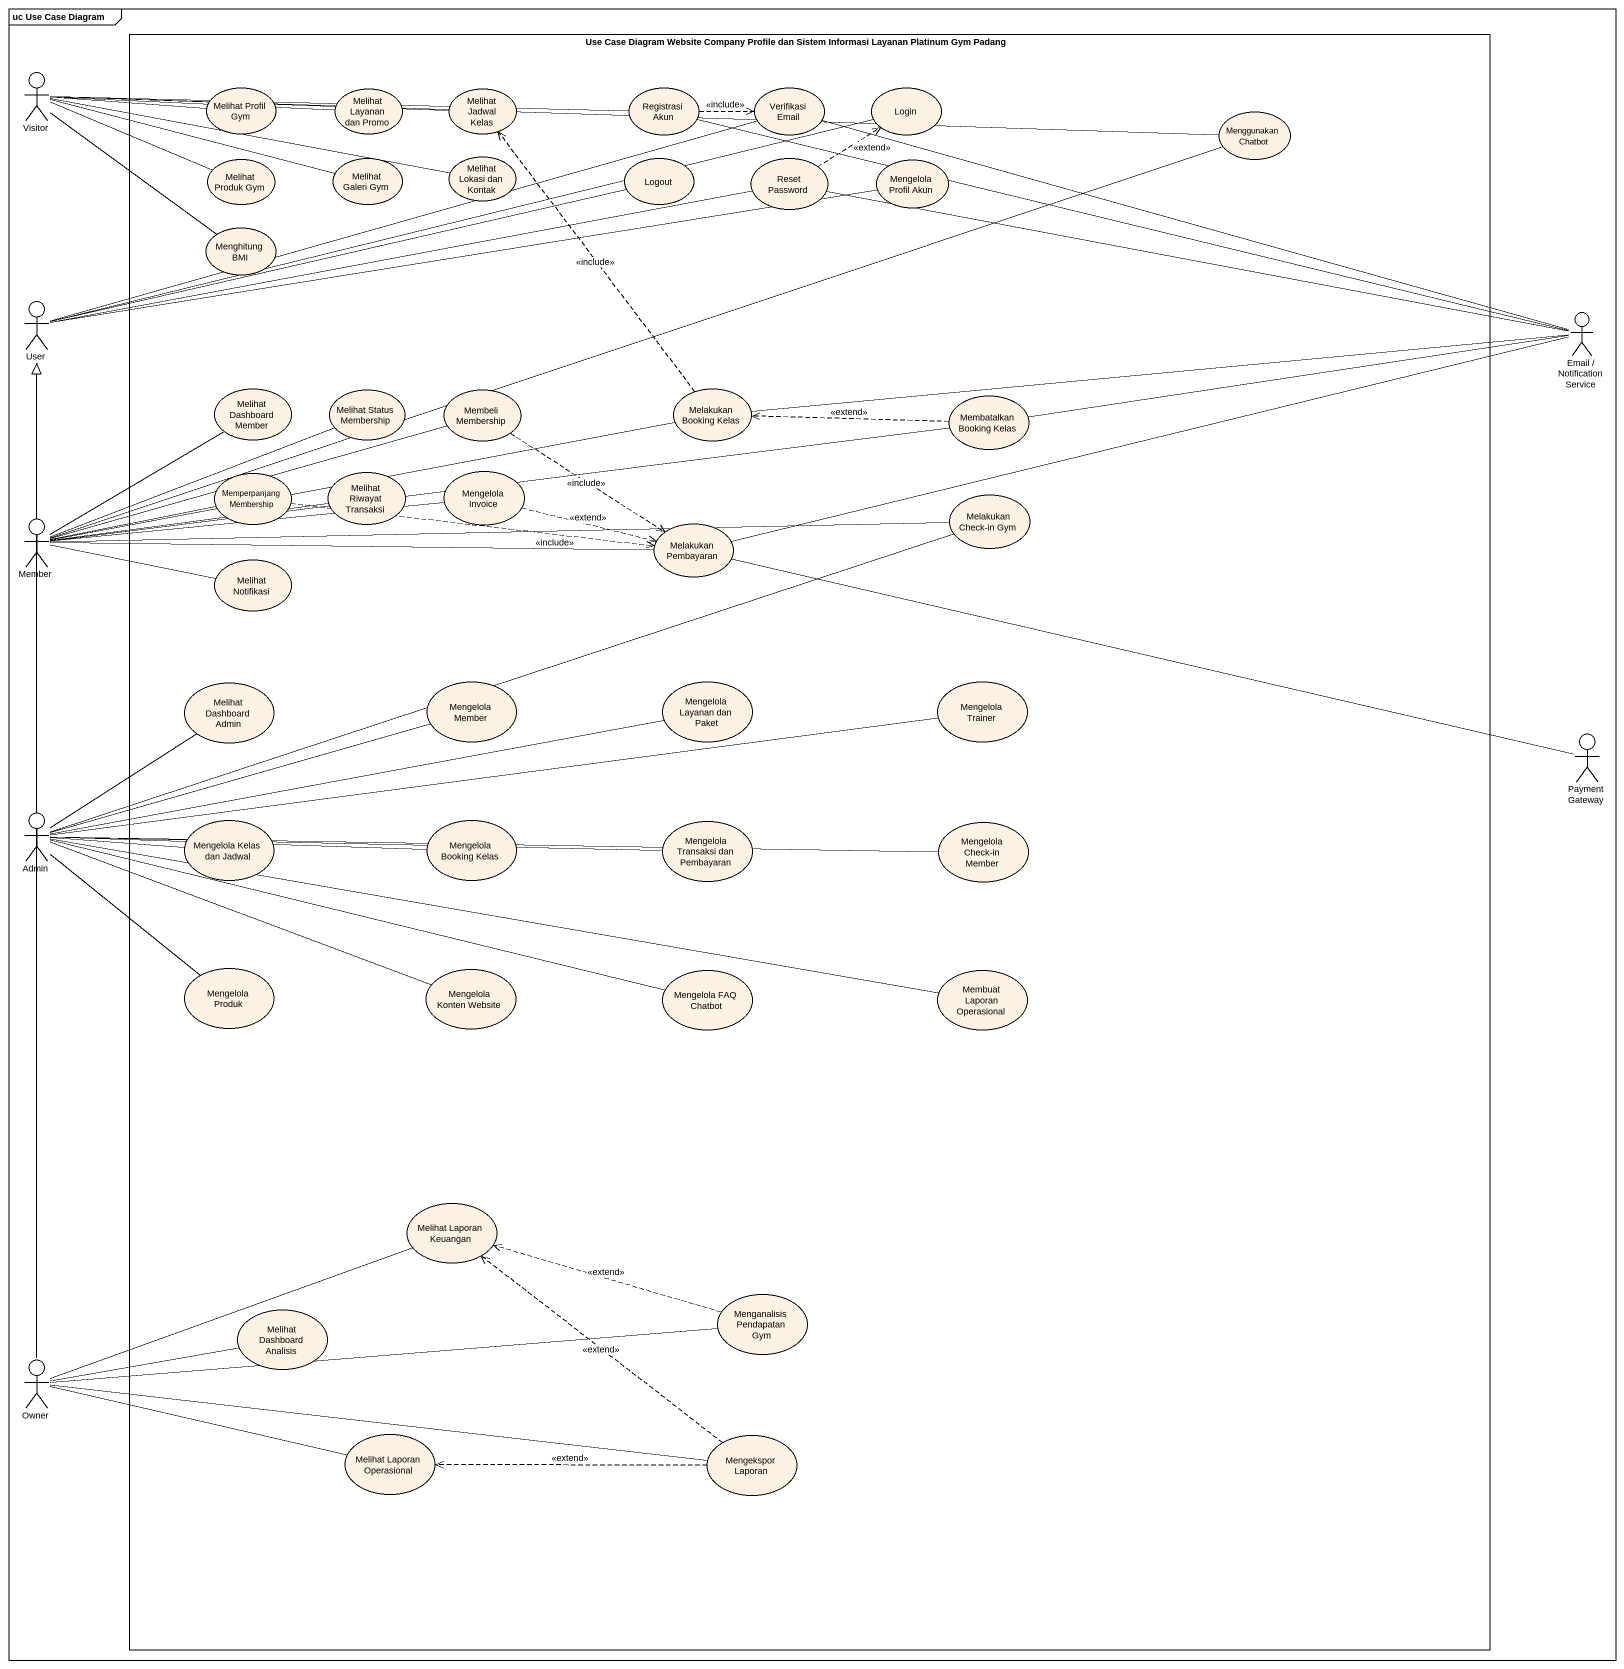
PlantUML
@startuml
mainframe uc Use Case Diagram
rectangle "Use Case Diagram Website Company Profile dan Sistem Informasi Layanan Platinum Gym Padang" as Use_Case_Diagram_Website {
  usecase "Melihat Profil Gym" as Melihat_Profil_Gym
  usecase "Melihat Layanan dan Promo" as Melihat_Layanan_dan_Promo
  usecase "Melihat Jadwal Kelas" as Melihat_Jadwal_Kelas
  usecase "Registrasi Akun" as Registrasi_Akun
  usecase "Verifikasi Email" as Verifikasi_Email
  usecase Login
  usecase "Menggunakan Chatbot" as Menggunakan_Chatbot
  usecase "Melihat Produk Gym" as Melihat_Produk_Gym
  usecase "Melihat Galeri Gym" as Melihat_Galeri_Gym
  usecase "Melihat Lokasi dan Kontak" as Melihat_Lokasi_dan_Kontak
  usecase Logout
  usecase "Reset Password" as Reset_Password
  usecase "Mengelola Profil Akun" as Mengelola_Profil_Akun
  usecase "Menghitung BMI" as Menghitung_BMI
  usecase "Melihat Dashboard Member" as Melihat_Dashboard_Member
  usecase "Melihat Status Membership" as Melihat_Status_Membership
  usecase "Membeli Membership" as Membeli_Membership
  usecase "Melakukan Booking Kelas" as Melakukan_Booking_Kelas
  usecase "Membatalkan Booking Kelas" as Membatalkan_Booking_Kelas
  usecase "Melihat Riwayat Transaksi" as Melihat_Riwayat_Transaksi
  usecase "Mengelola Invoice" as Mengelola_Invoice
  usecase "Memperpanjang Membership" as Memperpanjang_Membership
  usecase "Melakukan Check-in Gym" as Melakukan_Check_in_Gym
  usecase "Melakukan Pembayaran" as Melakukan_Pembayaran
  usecase "Melihat Notifikasi" as Melihat_Notifikasi
  usecase "Melihat Dashboard Admin" as Melihat_Dashboard_Admin
  usecase "Mengelola Member" as Mengelola_Member
  usecase "Mengelola Layanan dan Paket" as Mengelola_Layanan_dan_Paket
  usecase "Mengelola Trainer" as Mengelola_Trainer
  usecase "Mengelola Kelas dan Jadwal" as Mengelola_Kelas_dan_Jadwal
  usecase "Mengelola Booking Kelas" as Mengelola_Booking_Kelas
  usecase "Mengelola Transaksi dan Pembayaran" as Mengelola_Transaksi_dan
  usecase "Mengelola Check-in Member" as Mengelola_Check_in_Member
  usecase "Mengelola Produk" as Mengelola_Produk
  usecase "Mengelola Konten Website" as Mengelola_Konten_Website
  usecase "Mengelola FAQ Chatbot" as Mengelola_FAQ_Chatbot
  usecase "Membuat Laporan Operasional" as Membuat_Laporan_Operasional
  usecase "Melihat Laporan Keuangan" as Melihat_Laporan_Keuangan
  usecase "Melihat Dashboard Analisis" as Melihat_Dashboard_Analisis
  usecase "Menganalisis Pendapatan Gym" as Menganalisis_Pendapatan_Gym
  usecase "Melihat Laporan Operasional" as Melihat_Laporan_Operasional
  usecase "Mengekspor Laporan" as Mengekspor_Laporan
}
actor Visitor
actor User
actor "Email / Notification Service" as Email_Notification_Service
actor Member
actor "Payment Gateway" as Payment_Gateway
actor Admin
actor Owner
Visitor -right- Melihat_Profil_Gym
Visitor -right- Melihat_Layanan_dan_Promo
Visitor -right- Melihat_Jadwal_Kelas
Visitor -right- Registrasi_Akun
Visitor -right- Menggunakan_Chatbot
Visitor -right- Melihat_Produk_Gym
Visitor -right- Melihat_Galeri_Gym
Visitor -right- Melihat_Lokasi_dan_Kontak
Visitor -- Menghitung_BMI
Registrasi_Akun .right.> Verifikasi_Email : <<include>>
Registrasi_Akun -right- Email_Notification_Service
Verifikasi_Email -right- Email_Notification_Service
Reset_Password .up.> Login : <<extend>>
Reset_Password -right- Email_Notification_Service
User -right- Verifikasi_Email
User -right- Login
User -right- Logout
User -right- Reset_Password
User -right- Mengelola_Profil_Akun
Membeli_Membership ..> Melakukan_Pembayaran : <<include>>
Melakukan_Booking_Kelas .up.> Melihat_Jadwal_Kelas : <<include>>
Melakukan_Booking_Kelas -right- Email_Notification_Service
Membatalkan_Booking_Kelas -right- Email_Notification_Service
Membatalkan_Booking_Kelas .left.> Melakukan_Booking_Kelas : <<extend>>
Mengelola_Invoice .right.> Melakukan_Pembayaran : <<extend>>
Memperpanjang_Membership .right.> Melakukan_Pembayaran : <<include>>
Member -right- Menggunakan_Chatbot
Member -up-|> User
Member -up- Melihat_Dashboard_Member
Member -right- Melihat_Status_Membership
Member -right- Membeli_Membership
Member -right- Melakukan_Booking_Kelas
Member -right- Membatalkan_Booking_Kelas
Member -right- Melihat_Riwayat_Transaksi
Member -right- Mengelola_Invoice
Member -right- Memperpanjang_Membership
Member -right- Melakukan_Check_in_Gym
Member -right- Melakukan_Pembayaran
Member -right- Melihat_Notifikasi
Melakukan_Pembayaran -right- Email_Notification_Service
Payment_Gateway -left- Melakukan_Pembayaran
Admin -up-|> User
Admin -right- Melakukan_Check_in_Gym
Admin -up- Melihat_Dashboard_Admin
Admin -right- Mengelola_Member
Admin -right- Mengelola_Layanan_dan_Paket
Admin -right- Mengelola_Trainer
Admin -right- Mengelola_Kelas_dan_Jadwal
Admin -right- Mengelola_Booking_Kelas
Admin -right- Mengelola_Transaksi_dan
Admin -right- Mengelola_Check_in_Member
Admin -- Mengelola_Produk
Admin -right- Mengelola_Konten_Website
Admin -right- Mengelola_FAQ_Chatbot
Admin -right- Membuat_Laporan_Operasional
Menganalisis_Pendapatan_Gym .left.> Melihat_Laporan_Keuangan : <<extend>>
Owner -up-|> User
Owner -right- Melihat_Laporan_Keuangan
Owner -right- Melihat_Dashboard_Analisis
Owner -right- Menganalisis_Pendapatan_Gym
Owner -right- Melihat_Laporan_Operasional
Owner -right- Mengekspor_Laporan
Mengekspor_Laporan .up.> Melihat_Laporan_Keuangan : <<extend>>
Mengekspor_Laporan .left.> Melihat_Laporan_Operasional : <<extend>>
@enduml
